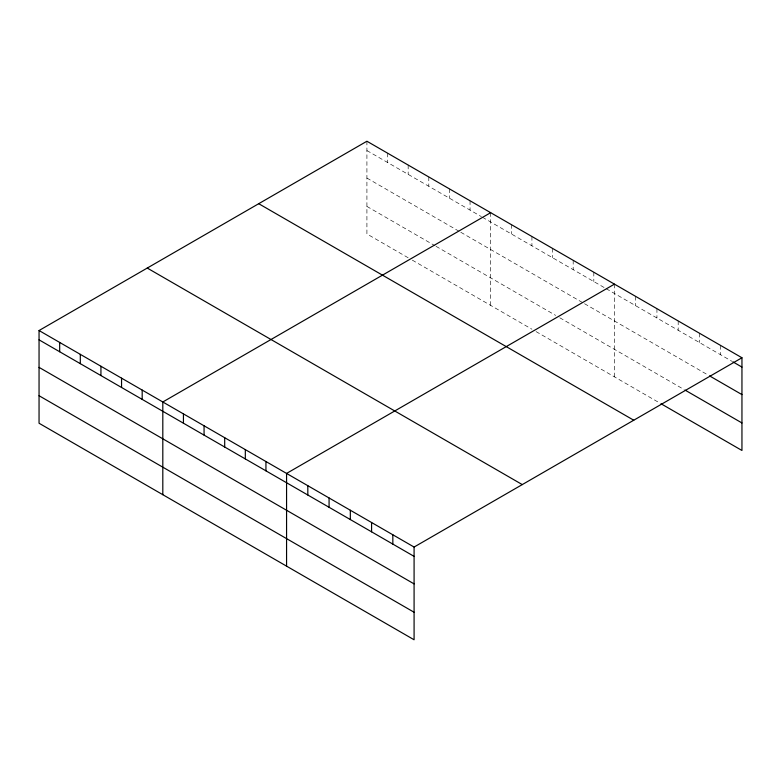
<?xml version="1.0" encoding="UTF-8"?>
<svg xmlns="http://www.w3.org/2000/svg" width="781" height="781" viewBox="0 0 781 781"><rect width="100%" height="100%" fill="white"/><g stroke="black" fill="none" stroke-linecap="round" stroke-linejoin="round"><path stroke-width="0.59" stroke-dasharray="3.9 2.93" d="M366.914 150.557L481.399 216.649M482.424 217.245L605.158 288.101M606.193 288.697L731.826 361.232M366.914 178.068L459.736 231.664M460.77 232.26L583.495 303.116M584.53 303.711L707.547 374.734M366.914 206.428L434.988 245.722M436.013 246.318L555.652 315.387M559.782 317.769L684.263 389.651M408.17 257.769L366.914 233.949L366.914 141.234M412.3 260.141L531.929 329.221M536.059 331.603L659.974 403.142M720.697 345.495L720.697 354.808M699.444 333.223L699.444 342.537M678.191 320.952L678.191 330.265M656.938 308.68L656.938 317.994M635.695 296.409L635.695 305.732M614.442 284.147L614.442 376.852M593.814 272.237L593.814 281.55M573.186 260.327L573.186 269.64M552.558 248.417L552.558 257.73M531.929 236.506L531.929 245.82M511.301 224.596L511.301 233.909M490.673 212.686L490.673 305.4M470.055 200.785L470.055 210.099M449.426 188.875L449.426 198.189M428.798 176.965L428.798 186.278M408.17 165.055L408.17 174.368M387.542 153.144L387.542 162.458"/><path stroke-width="1.17" d="M39.05 330.529L414.086 547.051L414.086 639.766L39.05 423.243L39.05 330.529L366.914 141.234L741.95 357.757L741.95 450.471L660.99 403.728M490.673 212.686L162.809 401.981L162.809 494.695M614.442 284.147L286.568 473.432L286.568 566.147M414.086 547.051L741.95 357.757M732.842 361.818L741.95 367.08M709.568 375.895L741.95 394.6M685.279 390.227L741.95 422.951M258.726 203.704L633.752 420.227M147.248 268.059L522.274 484.591M39.05 339.842L414.086 556.365M39.05 367.363L414.086 583.885M39.05 395.723L414.086 612.245M392.833 534.78L392.833 544.103M371.58 522.518L371.58 531.832M350.327 510.247L350.327 519.56M329.074 497.975L329.074 507.289M307.821 485.704L307.821 495.017M265.94 461.522L265.94 470.845M245.322 449.622L245.322 458.935M224.694 437.711L224.694 447.025M204.066 425.801L204.066 435.115M183.437 413.891L183.437 423.204M142.181 390.07L142.181 399.394M121.553 378.16L121.553 387.483M100.934 366.26L100.934 375.573M80.306 354.349L80.306 363.663M59.678 342.439L59.678 351.753"/></g></svg>
